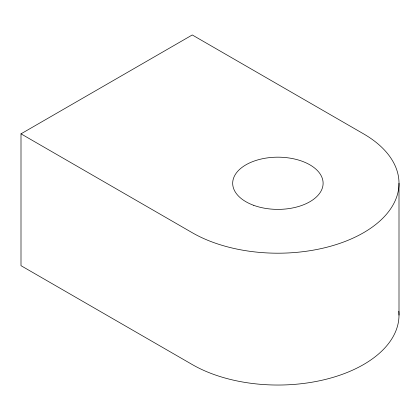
<?xml version="1.0" encoding="UTF-8"?>
<svg xmlns="http://www.w3.org/2000/svg" width="420" height="420" viewBox="0 0 420 420"><rect width="100%" height="100%" fill="white"/><g stroke="black" fill="none" stroke-linecap="round" stroke-linejoin="round"><path stroke-width="0.63" d="M21 133.838L192.266 34.96L363.531 133.838A121.102 69.92 0 0 1 363.531 232.722A121.102 69.92 0 0 1 192.266 232.722L21 133.838L21 265.682L192.266 364.56A121.102 69.92 0 0 0 327.301 378.956A121.102 69.92 0 0 0 398.816 311.278M399 183.278L399 315.121M253.769 205.354A45.213 26.103 0 0 0 323.075 184.306A45.213 26.103 0 0 0 256.846 160.178A45.213 26.103 0 0 0 253.769 205.354"/></g></svg>
